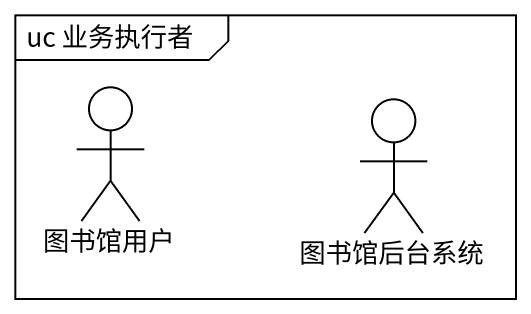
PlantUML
@startuml
mainframe uc 业务执行者
actor 图书馆用户
actor 图书馆后台系统
@enduml
